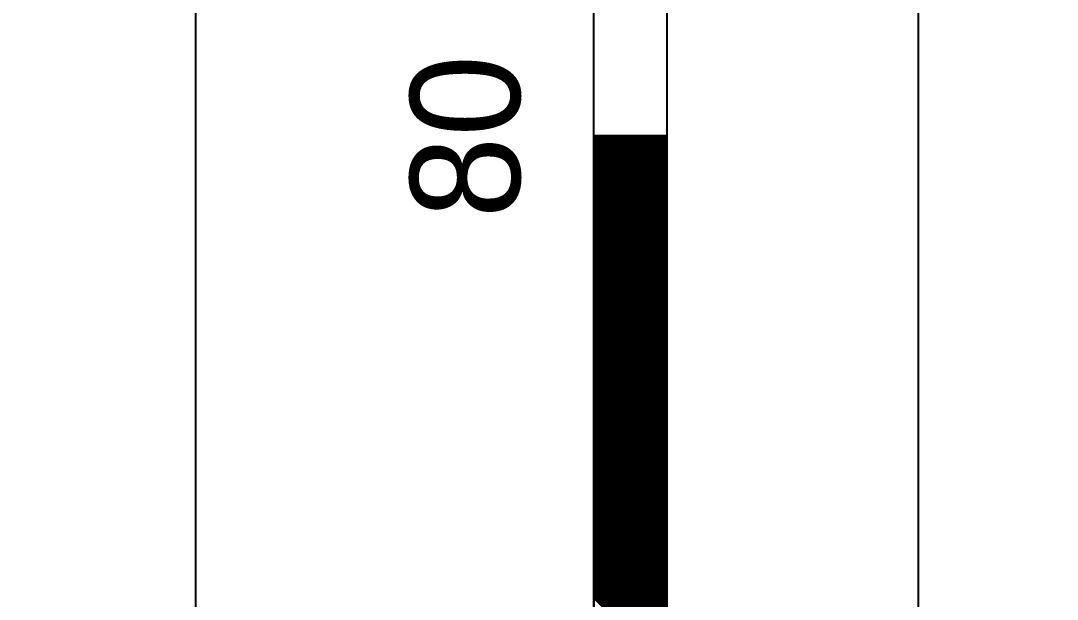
# Model space of a CAD drawing. Extents: x 748454 to 749044, y 4315881 to 4316908.
# Drawn here: x 748685.85 to 748699.99, y 4316854.69 to 4316862.58 of the extents above; entities that cross this region are included whole.
import ezdxf
from ezdxf.enums import TextEntityAlignment as Align

# ---------------------------------------------------------------- set-up
doc = ezdxf.new("R2010")
doc.units = 0
doc.layers.get('0').update_dxf_attribs({"linetype": 'CONTINUOUS'})

msp = doc.modelspace()

# ---------------------------------------------------------------- linework, layer by layer
at = {"color": 0, "linetype": 'CONTINUOUS'}
for p, q in [((748693.67, 4316781.01), (748693.67, 4316881.01)), ((748693.67, 4316781.01), (748693.67, 4316881.01)), ((748694.67, 4316781.01), (748694.67, 4316881.01)), ((748694.67, 4316781.01), (748694.67, 4316881.01)), ((748694.67, 4316860), (748693.67, 4316861)), ((748694.67, 4316860), (748693.67, 4316861)), ((748694.67, 4316859.99), (748693.67, 4316860.99)), ((748694.67, 4316859.99), (748693.67, 4316860.99)), ((748694.67, 4316859.97), (748693.67, 4316860.97)), ((748694.67, 4316859.97), (748693.67, 4316860.97)), ((748694.67, 4316859.96), (748693.67, 4316860.96)), ((748694.67, 4316859.96), (748693.67, 4316860.96)), ((748694.67, 4316859.95), (748693.67, 4316860.95)), ((748694.67, 4316859.95), (748693.67, 4316860.95)), ((748694.67, 4316859.93), (748693.67, 4316860.93)), ((748694.67, 4316859.93), (748693.67, 4316860.93)), ((748694.67, 4316859.92), (748693.67, 4316860.92)), ((748694.67, 4316859.92), (748693.67, 4316860.92)), ((748694.67, 4316860.02), (748693.68, 4316861.01)), ((748694.67, 4316860.02), (748693.68, 4316861.01)), ((748694.67, 4316860.03), (748693.69, 4316861.01)), ((748694.67, 4316860.03), (748693.69, 4316861.01)), ((748694.67, 4316860.05), (748693.71, 4316861.01)), ((748694.67, 4316860.05), (748693.71, 4316861.01)), ((748694.67, 4316860.06), (748693.72, 4316861.01)), ((748694.67, 4316860.06), (748693.72, 4316861.01)), ((748694.67, 4316860.07), (748693.73, 4316861.01)), ((748694.67, 4316860.07), (748693.73, 4316861.01)), ((748694.67, 4316860.09), (748693.75, 4316861.01)), ((748694.67, 4316860.09), (748693.75, 4316861.01)), ((748694.67, 4316860.1), (748693.76, 4316861.01)), ((748694.67, 4316860.1), (748693.76, 4316861.01)), ((748694.67, 4316860.12), (748693.78, 4316861.01)), ((748694.67, 4316860.12), (748693.78, 4316861.01)), ((748694.67, 4316860.13), (748693.79, 4316861.01)), ((748694.67, 4316860.13), (748693.79, 4316861.01)), ((748694.67, 4316860.14), (748693.8, 4316861.01)), ((748694.67, 4316860.14), (748693.8, 4316861.01)), ((748694.67, 4316860.16), (748693.82, 4316861.01)), ((748694.67, 4316860.16), (748693.82, 4316861.01)), ((748694.67, 4316860.17), (748693.83, 4316861.01)), ((748694.67, 4316860.17), (748693.83, 4316861.01)), ((748694.67, 4316860.19), (748693.85, 4316861.01)), ((748694.67, 4316860.19), (748693.85, 4316861.01)), ((748694.67, 4316860.2), (748693.86, 4316861.01)), ((748694.67, 4316860.2), (748693.86, 4316861.01)), ((748694.67, 4316860.22), (748693.88, 4316861.01)), ((748694.67, 4316860.22), (748693.88, 4316861.01)), ((748694.67, 4316860.23), (748693.89, 4316861.01)), ((748694.67, 4316860.23), (748693.89, 4316861.01)), ((748694.67, 4316860.24), (748693.9, 4316861.01)), ((748694.67, 4316860.24), (748693.9, 4316861.01)), ((748694.67, 4316860.26), (748693.92, 4316861.01)), ((748694.67, 4316860.26), (748693.92, 4316861.01)), ((748694.67, 4316860.27), (748693.93, 4316861.01)), ((748694.67, 4316860.27), (748693.93, 4316861.01)), ((748694.67, 4316860.29), (748693.95, 4316861.01)), ((748694.67, 4316860.29), (748693.95, 4316861.01)), ((748694.67, 4316860.3), (748693.96, 4316861.01)), ((748694.67, 4316860.3), (748693.96, 4316861.01)), ((748694.67, 4316860.31), (748693.97, 4316861.01)), ((748694.67, 4316860.31), (748693.97, 4316861.01)), ((748694.67, 4316860.33), (748693.99, 4316861.01)), ((748694.67, 4316860.33), (748693.99, 4316861.01)), ((748694.67, 4316860.34), (748694, 4316861.01)), ((748694.67, 4316860.34), (748694, 4316861.01)), ((748694.67, 4316860.36), (748694.02, 4316861.01)), ((748694.67, 4316860.36), (748694.02, 4316861.01)), ((748694.67, 4316860.37), (748694.03, 4316861.01)), ((748694.67, 4316860.37), (748694.03, 4316861.01)), ((748694.67, 4316860.39), (748694.05, 4316861.01)), ((748694.67, 4316860.39), (748694.05, 4316861.01)), ((748694.67, 4316860.4), (748694.06, 4316861.01)), ((748694.67, 4316860.4), (748694.06, 4316861.01)), ((748694.67, 4316860.41), (748694.07, 4316861.01)), ((748694.67, 4316860.41), (748694.07, 4316861.01)), ((748694.67, 4316860.43), (748694.09, 4316861.01)), ((748694.67, 4316860.43), (748694.09, 4316861.01)), ((748694.67, 4316860.44), (748694.1, 4316861.01)), ((748694.67, 4316860.44), (748694.1, 4316861.01)), ((748694.67, 4316860.46), (748694.12, 4316861.01)), ((748694.67, 4316860.46), (748694.12, 4316861.01)), ((748694.67, 4316860.47), (748694.13, 4316861.01)), ((748694.67, 4316860.47), (748694.13, 4316861.01)), ((748694.67, 4316860.48), (748694.14, 4316861.01)), ((748694.67, 4316860.48), (748694.14, 4316861.01)), ((748694.67, 4316860.5), (748694.16, 4316861.01)), ((748694.67, 4316860.5), (748694.16, 4316861.01)), ((748694.67, 4316860.51), (748694.17, 4316861.01)), ((748694.67, 4316860.51), (748694.17, 4316861.01)), ((748694.67, 4316860.53), (748694.19, 4316861.01)), ((748694.67, 4316860.53), (748694.19, 4316861.01)), ((748694.67, 4316860.54), (748694.2, 4316861.01)), ((748694.67, 4316860.54), (748694.2, 4316861.01)), ((748694.67, 4316860.55), (748694.21, 4316861.01)), ((748694.67, 4316860.55), (748694.21, 4316861.01)), ((748694.67, 4316860.57), (748694.23, 4316861.01)), ((748694.67, 4316860.57), (748694.23, 4316861.01)), ((748694.67, 4316860.58), (748694.24, 4316861.01)), ((748694.67, 4316860.58), (748694.24, 4316861.01)), ((748694.67, 4316860.6), (748694.26, 4316861.01)), ((748694.67, 4316860.6), (748694.26, 4316861.01)), ((748694.67, 4316860.61), (748694.27, 4316861.01)), ((748694.67, 4316860.61), (748694.27, 4316861.01)), ((748694.67, 4316860.63), (748694.29, 4316861.01)), ((748694.67, 4316860.63), (748694.29, 4316861.01)), ((748694.67, 4316860.64), (748694.3, 4316861.01)), ((748694.67, 4316860.64), (748694.3, 4316861.01)), ((748694.67, 4316860.65), (748694.31, 4316861.01)), ((748694.67, 4316860.65), (748694.31, 4316861.01)), ((748694.67, 4316860.67), (748694.33, 4316861.01)), ((748694.67, 4316860.67), (748694.33, 4316861.01)), ((748694.67, 4316860.68), (748694.34, 4316861.01)), ((748694.67, 4316860.68), (748694.34, 4316861.01)), ((748694.67, 4316860.7), (748694.36, 4316861.01)), ((748694.67, 4316860.7), (748694.36, 4316861.01)), ((748694.67, 4316860.71), (748694.37, 4316861.01)), ((748694.67, 4316860.71), (748694.37, 4316861.01)), ((748694.67, 4316860.72), (748694.38, 4316861.01)), ((748694.67, 4316860.72), (748694.38, 4316861.01)), ((748694.67, 4316860.74), (748694.4, 4316861.01)), ((748694.67, 4316860.74), (748694.4, 4316861.01)), ((748694.67, 4316860.75), (748694.41, 4316861.01)), ((748694.67, 4316860.75), (748694.41, 4316861.01)), ((748694.67, 4316860.77), (748694.43, 4316861.01)), ((748694.67, 4316860.77), (748694.43, 4316861.01)), ((748694.67, 4316860.78), (748694.44, 4316861.01)), ((748694.67, 4316860.78), (748694.44, 4316861.01)), ((748694.67, 4316860.8), (748694.46, 4316861.01)), ((748694.67, 4316860.8), (748694.46, 4316861.01)), ((748694.67, 4316860.81), (748694.47, 4316861.01)), ((748694.67, 4316860.81), (748694.47, 4316861.01)), ((748694.67, 4316860.82), (748694.48, 4316861.01)), ((748694.67, 4316860.82), (748694.48, 4316861.01)), ((748694.67, 4316860.84), (748694.5, 4316861.01)), ((748694.67, 4316860.84), (748694.5, 4316861.01)), ((748694.67, 4316860.85), (748694.51, 4316861.01)), ((748694.67, 4316860.85), (748694.51, 4316861.01)), ((748694.67, 4316860.87), (748694.53, 4316861.01)), ((748694.67, 4316860.87), (748694.53, 4316861.01)), ((748694.67, 4316860.88), (748694.54, 4316861.01)), ((748694.67, 4316860.88), (748694.54, 4316861.01)), ((748694.67, 4316860.89), (748694.55, 4316861.01)), ((748694.67, 4316860.89), (748694.55, 4316861.01)), ((748694.67, 4316860.91), (748694.57, 4316861.01)), ((748694.67, 4316860.91), (748694.57, 4316861.01)), ((748694.67, 4316860.92), (748694.58, 4316861.01)), ((748694.67, 4316860.92), (748694.58, 4316861.01)), ((748694.67, 4316860.94), (748694.6, 4316861.01)), ((748694.67, 4316860.94), (748694.6, 4316861.01)), ((748694.67, 4316860.95), (748694.61, 4316861.01)), ((748694.67, 4316860.95), (748694.61, 4316861.01)), ((748694.67, 4316860.96), (748694.62, 4316861.01)), ((748694.67, 4316860.96), (748694.62, 4316861.01)), ((748694.67, 4316860.98), (748694.64, 4316861.01)), ((748694.67, 4316860.98), (748694.64, 4316861.01)), ((748694.67, 4316860.99), (748694.65, 4316861.01)), ((748694.67, 4316860.99), (748694.65, 4316861.01)), ((748694.67, 4316859.9), (748693.67, 4316860.9)), ((748694.67, 4316859.9), (748693.67, 4316860.9)), ((748694.67, 4316859.89), (748693.67, 4316860.89)), ((748694.67, 4316859.89), (748693.67, 4316860.89)), ((748694.67, 4316859.88), (748693.67, 4316860.88)), ((748694.67, 4316859.88), (748693.67, 4316860.88)), ((748694.67, 4316859.86), (748693.67, 4316860.86)), ((748694.67, 4316859.86), (748693.67, 4316860.86)), ((748694.67, 4316859.85), (748693.67, 4316860.85)), ((748694.67, 4316859.85), (748693.67, 4316860.85)), ((748694.67, 4316859.83), (748693.67, 4316860.83)), ((748694.67, 4316859.83), (748693.67, 4316860.83)), ((748694.67, 4316859.82), (748693.67, 4316860.82)), ((748694.67, 4316859.82), (748693.67, 4316860.82)), ((748694.67, 4316859.81), (748693.67, 4316860.81)), ((748694.67, 4316859.81), (748693.67, 4316860.81)), ((748694.67, 4316859.79), (748693.67, 4316860.79)), ((748694.67, 4316859.79), (748693.67, 4316860.79)), ((748694.67, 4316859.78), (748693.67, 4316860.78)), ((748694.67, 4316859.78), (748693.67, 4316860.78)), ((748694.67, 4316859.76), (748693.67, 4316860.76)), ((748694.67, 4316859.76), (748693.67, 4316860.76)), ((748694.67, 4316859.75), (748693.67, 4316860.75)), ((748694.67, 4316859.75), (748693.67, 4316860.75)), ((748694.67, 4316859.73), (748693.67, 4316860.73)), ((748694.67, 4316859.73), (748693.67, 4316860.73)), ((748694.67, 4316859.72), (748693.67, 4316860.72)), ((748694.67, 4316859.72), (748693.67, 4316860.72)), ((748694.67, 4316859.71), (748693.67, 4316860.71)), ((748694.67, 4316859.71), (748693.67, 4316860.71)), ((748694.67, 4316859.69), (748693.67, 4316860.69)), ((748694.67, 4316859.69), (748693.67, 4316860.69)), ((748694.67, 4316859.68), (748693.67, 4316860.68)), ((748694.67, 4316859.68), (748693.67, 4316860.68)), ((748694.67, 4316859.66), (748693.67, 4316860.66)), ((748694.67, 4316859.66), (748693.67, 4316860.66)), ((748694.67, 4316859.65), (748693.67, 4316860.65)), ((748694.67, 4316859.65), (748693.67, 4316860.65)), ((748694.67, 4316859.64), (748693.67, 4316860.64)), ((748694.67, 4316859.64), (748693.67, 4316860.64)), ((748694.67, 4316859.62), (748693.67, 4316860.62)), ((748694.67, 4316859.62), (748693.67, 4316860.62)), ((748694.67, 4316859.61), (748693.67, 4316860.61)), ((748694.67, 4316859.61), (748693.67, 4316860.61)), ((748694.67, 4316859.59), (748693.67, 4316860.59)), ((748694.67, 4316859.59), (748693.67, 4316860.59)), ((748694.67, 4316859.58), (748693.67, 4316860.58)), ((748694.67, 4316859.58), (748693.67, 4316860.58)), ((748694.67, 4316859.56), (748693.67, 4316860.56)), ((748694.67, 4316859.56), (748693.67, 4316860.56)), ((748694.67, 4316859.55), (748693.67, 4316860.55)), ((748694.67, 4316859.55), (748693.67, 4316860.55)), ((748694.67, 4316859.54), (748693.67, 4316860.54)), ((748694.67, 4316859.54), (748693.67, 4316860.54)), ((748694.67, 4316859.52), (748693.67, 4316860.52)), ((748694.67, 4316859.52), (748693.67, 4316860.52)), ((748694.67, 4316859.51), (748693.67, 4316860.51)), ((748694.67, 4316859.51), (748693.67, 4316860.51)), ((748694.67, 4316859.49), (748693.67, 4316860.49)), ((748694.67, 4316859.49), (748693.67, 4316860.49)), ((748694.67, 4316859.48), (748693.67, 4316860.48)), ((748694.67, 4316859.48), (748693.67, 4316860.48)), ((748694.67, 4316859.47), (748693.67, 4316860.47)), ((748694.67, 4316859.47), (748693.67, 4316860.47)), ((748694.67, 4316859.45), (748693.67, 4316860.45)), ((748694.67, 4316859.45), (748693.67, 4316860.45)), ((748694.67, 4316859.44), (748693.67, 4316860.44)), ((748694.67, 4316859.44), (748693.67, 4316860.44)), ((748694.67, 4316859.42), (748693.67, 4316860.42)), ((748694.67, 4316859.42), (748693.67, 4316860.42)), ((748694.67, 4316859.41), (748693.67, 4316860.41)), ((748694.67, 4316859.41), (748693.67, 4316860.41)), ((748694.67, 4316859.4), (748693.67, 4316860.4)), ((748694.67, 4316859.4), (748693.67, 4316860.4)), ((748694.67, 4316859.38), (748693.67, 4316860.38)), ((748694.67, 4316859.38), (748693.67, 4316860.38)), ((748694.67, 4316859.37), (748693.67, 4316860.37)), ((748694.67, 4316859.37), (748693.67, 4316860.37)), ((748694.67, 4316859.35), (748693.67, 4316860.35)), ((748694.67, 4316859.35), (748693.67, 4316860.35)), ((748694.67, 4316859.34), (748693.67, 4316860.34)), ((748694.67, 4316859.34), (748693.67, 4316860.34)), ((748694.67, 4316859.32), (748693.67, 4316860.32)), ((748694.67, 4316859.32), (748693.67, 4316860.32)), ((748694.67, 4316859.31), (748693.67, 4316860.31)), ((748694.67, 4316859.31), (748693.67, 4316860.31)), ((748694.67, 4316859.3), (748693.67, 4316860.3)), ((748694.67, 4316859.3), (748693.67, 4316860.3)), ((748694.67, 4316859.28), (748693.67, 4316860.28)), ((748694.67, 4316859.28), (748693.67, 4316860.28)), ((748694.67, 4316859.27), (748693.67, 4316860.27)), ((748694.67, 4316859.27), (748693.67, 4316860.27)), ((748694.67, 4316859.25), (748693.67, 4316860.25)), ((748694.67, 4316859.25), (748693.67, 4316860.25)), ((748694.67, 4316859.24), (748693.67, 4316860.24)), ((748694.67, 4316859.24), (748693.67, 4316860.24)), ((748694.67, 4316859.23), (748693.67, 4316860.23)), ((748694.67, 4316859.23), (748693.67, 4316860.23)), ((748694.67, 4316859.21), (748693.67, 4316860.21)), ((748694.67, 4316859.21), (748693.67, 4316860.21)), ((748694.67, 4316859.2), (748693.67, 4316860.2)), ((748694.67, 4316859.2), (748693.67, 4316860.2)), ((748694.67, 4316859.18), (748693.67, 4316860.18)), ((748694.67, 4316859.18), (748693.67, 4316860.18)), ((748694.67, 4316859.17), (748693.67, 4316860.17)), ((748694.67, 4316859.17), (748693.67, 4316860.17)), ((748694.67, 4316859.15), (748693.67, 4316860.15)), ((748694.67, 4316859.15), (748693.67, 4316860.15)), ((748694.67, 4316859.14), (748693.67, 4316860.14)), ((748694.67, 4316859.14), (748693.67, 4316860.14)), ((748694.67, 4316859.13), (748693.67, 4316860.13)), ((748694.67, 4316859.13), (748693.67, 4316860.13)), ((748694.67, 4316859.11), (748693.67, 4316860.11)), ((748694.67, 4316859.11), (748693.67, 4316860.11)), ((748694.67, 4316859.1), (748693.67, 4316860.1)), ((748694.67, 4316859.1), (748693.67, 4316860.1)), ((748694.67, 4316859.08), (748693.67, 4316860.08)), ((748694.67, 4316859.08), (748693.67, 4316860.08)), ((748694.67, 4316859.07), (748693.67, 4316860.07)), ((748694.67, 4316859.07), (748693.67, 4316860.07)), ((748694.67, 4316859.06), (748693.67, 4316860.06)), ((748694.67, 4316859.06), (748693.67, 4316860.06)), ((748694.67, 4316859.04), (748693.67, 4316860.04)), ((748694.67, 4316859.04), (748693.67, 4316860.04)), ((748694.67, 4316859.03), (748693.67, 4316860.03)), ((748694.67, 4316859.03), (748693.67, 4316860.03)), ((748694.67, 4316859.01), (748693.67, 4316860.01)), ((748694.67, 4316859.01), (748693.67, 4316860.01)), ((748694.67, 4316859), (748693.67, 4316860)), ((748694.67, 4316859), (748693.67, 4316860)), ((748694.67, 4316858.98), (748693.67, 4316859.98)), ((748694.67, 4316858.98), (748693.67, 4316859.98)), ((748694.67, 4316858.97), (748693.67, 4316859.97)), ((748694.67, 4316858.97), (748693.67, 4316859.97)), ((748694.67, 4316858.96), (748693.67, 4316859.96)), ((748694.67, 4316858.96), (748693.67, 4316859.96)), ((748694.67, 4316858.94), (748693.67, 4316859.94)), ((748694.67, 4316858.94), (748693.67, 4316859.94)), ((748694.67, 4316858.93), (748693.67, 4316859.93)), ((748694.67, 4316858.93), (748693.67, 4316859.93)), ((748694.67, 4316858.91), (748693.67, 4316859.91)), ((748694.67, 4316858.91), (748693.67, 4316859.91)), ((748694.67, 4316858.9), (748693.67, 4316859.9)), ((748694.67, 4316858.9), (748693.67, 4316859.9)), ((748694.67, 4316858.89), (748693.67, 4316859.89)), ((748694.67, 4316858.89), (748693.67, 4316859.89)), ((748694.67, 4316858.87), (748693.67, 4316859.87)), ((748694.67, 4316858.87), (748693.67, 4316859.87)), ((748694.67, 4316858.86), (748693.67, 4316859.86)), ((748694.67, 4316858.86), (748693.67, 4316859.86)), ((748694.67, 4316858.84), (748693.67, 4316859.84)), ((748694.67, 4316858.84), (748693.67, 4316859.84)), ((748694.67, 4316858.83), (748693.67, 4316859.83)), ((748694.67, 4316858.83), (748693.67, 4316859.83)), ((748694.67, 4316858.82), (748693.67, 4316859.82)), ((748694.67, 4316858.82), (748693.67, 4316859.82)), ((748694.67, 4316858.8), (748693.67, 4316859.8)), ((748694.67, 4316858.8), (748693.67, 4316859.8)), ((748694.67, 4316858.79), (748693.67, 4316859.79)), ((748694.67, 4316858.79), (748693.67, 4316859.79)), ((748694.67, 4316858.77), (748693.67, 4316859.77)), ((748694.67, 4316858.77), (748693.67, 4316859.77)), ((748694.67, 4316858.76), (748693.67, 4316859.76)), ((748694.67, 4316858.76), (748693.67, 4316859.76)), ((748694.67, 4316858.74), (748693.67, 4316859.74)), ((748694.67, 4316858.74), (748693.67, 4316859.74)), ((748694.67, 4316858.73), (748693.67, 4316859.73)), ((748694.67, 4316858.73), (748693.67, 4316859.73)), ((748694.67, 4316858.72), (748693.67, 4316859.72)), ((748694.67, 4316858.72), (748693.67, 4316859.72)), ((748694.67, 4316858.7), (748693.67, 4316859.7)), ((748694.67, 4316858.7), (748693.67, 4316859.7)), ((748694.67, 4316858.69), (748693.67, 4316859.69)), ((748694.67, 4316858.69), (748693.67, 4316859.69)), ((748694.67, 4316858.67), (748693.67, 4316859.67)), ((748694.67, 4316858.67), (748693.67, 4316859.67)), ((748694.67, 4316858.66), (748693.67, 4316859.66)), ((748694.67, 4316858.66), (748693.67, 4316859.66)), ((748694.67, 4316858.65), (748693.67, 4316859.65)), ((748694.67, 4316858.65), (748693.67, 4316859.65)), ((748694.67, 4316858.63), (748693.67, 4316859.63)), ((748694.67, 4316858.63), (748693.67, 4316859.63)), ((748694.67, 4316858.62), (748693.67, 4316859.62)), ((748694.67, 4316858.62), (748693.67, 4316859.62)), ((748694.67, 4316858.6), (748693.67, 4316859.6)), ((748694.67, 4316858.6), (748693.67, 4316859.6)), ((748694.67, 4316858.59), (748693.67, 4316859.59)), ((748694.67, 4316858.59), (748693.67, 4316859.59)), ((748694.67, 4316858.57), (748693.67, 4316859.57)), ((748694.67, 4316858.57), (748693.67, 4316859.57)), ((748694.67, 4316858.56), (748693.67, 4316859.56)), ((748694.67, 4316858.56), (748693.67, 4316859.56)), ((748694.67, 4316858.55), (748693.67, 4316859.55)), ((748694.67, 4316858.55), (748693.67, 4316859.55)), ((748694.67, 4316858.53), (748693.67, 4316859.53)), ((748694.67, 4316858.53), (748693.67, 4316859.53)), ((748694.67, 4316858.52), (748693.67, 4316859.52)), ((748694.67, 4316858.52), (748693.67, 4316859.52)), ((748694.67, 4316858.5), (748693.67, 4316859.5)), ((748694.67, 4316858.5), (748693.67, 4316859.5)), ((748694.67, 4316858.49), (748693.67, 4316859.49)), ((748694.67, 4316858.49), (748693.67, 4316859.49)), ((748694.67, 4316858.48), (748693.67, 4316859.48)), ((748694.67, 4316858.48), (748693.67, 4316859.48)), ((748694.67, 4316858.46), (748693.67, 4316859.46)), ((748694.67, 4316858.46), (748693.67, 4316859.46)), ((748694.67, 4316858.45), (748693.67, 4316859.45)), ((748694.67, 4316858.45), (748693.67, 4316859.45)), ((748694.67, 4316858.43), (748693.67, 4316859.43)), ((748694.67, 4316858.43), (748693.67, 4316859.43)), ((748694.67, 4316858.42), (748693.67, 4316859.42)), ((748694.67, 4316858.42), (748693.67, 4316859.42)), ((748694.67, 4316858.41), (748693.67, 4316859.41)), ((748694.67, 4316858.41), (748693.67, 4316859.41)), ((748694.67, 4316858.39), (748693.67, 4316859.39)), ((748694.67, 4316858.39), (748693.67, 4316859.39)), ((748694.67, 4316858.38), (748693.67, 4316859.38)), ((748694.67, 4316858.38), (748693.67, 4316859.38)), ((748694.67, 4316858.36), (748693.67, 4316859.36)), ((748694.67, 4316858.36), (748693.67, 4316859.36)), ((748694.67, 4316858.35), (748693.67, 4316859.35)), ((748694.67, 4316858.35), (748693.67, 4316859.35)), ((748694.67, 4316858.33), (748693.67, 4316859.33)), ((748694.67, 4316858.33), (748693.67, 4316859.33)), ((748694.67, 4316858.32), (748693.67, 4316859.32)), ((748694.67, 4316858.32), (748693.67, 4316859.32)), ((748694.67, 4316858.31), (748693.67, 4316859.31)), ((748694.67, 4316858.31), (748693.67, 4316859.31)), ((748694.67, 4316858.29), (748693.67, 4316859.29)), ((748694.67, 4316858.29), (748693.67, 4316859.29)), ((748694.67, 4316858.28), (748693.67, 4316859.28)), ((748694.67, 4316858.28), (748693.67, 4316859.28)), ((748694.67, 4316858.26), (748693.67, 4316859.26)), ((748694.67, 4316858.26), (748693.67, 4316859.26)), ((748694.67, 4316858.25), (748693.67, 4316859.25)), ((748694.67, 4316858.25), (748693.67, 4316859.25)), ((748694.67, 4316858.24), (748693.67, 4316859.24)), ((748694.67, 4316858.24), (748693.67, 4316859.24)), ((748694.67, 4316858.22), (748693.67, 4316859.22)), ((748694.67, 4316858.22), (748693.67, 4316859.22)), ((748694.67, 4316858.21), (748693.67, 4316859.21)), ((748694.67, 4316858.21), (748693.67, 4316859.21)), ((748694.67, 4316858.19), (748693.67, 4316859.19)), ((748694.67, 4316858.19), (748693.67, 4316859.19)), ((748694.67, 4316858.18), (748693.67, 4316859.18)), ((748694.67, 4316858.18), (748693.67, 4316859.18)), ((748694.67, 4316858.16), (748693.67, 4316859.16)), ((748694.67, 4316858.16), (748693.67, 4316859.16)), ((748694.67, 4316858.15), (748693.67, 4316859.15)), ((748694.67, 4316858.15), (748693.67, 4316859.15)), ((748694.67, 4316858.14), (748693.67, 4316859.14)), ((748694.67, 4316858.14), (748693.67, 4316859.14)), ((748694.67, 4316858.12), (748693.67, 4316859.12)), ((748694.67, 4316858.12), (748693.67, 4316859.12)), ((748694.67, 4316858.11), (748693.67, 4316859.11)), ((748694.67, 4316858.11), (748693.67, 4316859.11)), ((748694.67, 4316858.09), (748693.67, 4316859.09)), ((748694.67, 4316858.09), (748693.67, 4316859.09)), ((748694.67, 4316858.08), (748693.67, 4316859.08)), ((748694.67, 4316858.08), (748693.67, 4316859.08)), ((748694.67, 4316858.07), (748693.67, 4316859.07)), ((748694.67, 4316858.07), (748693.67, 4316859.07)), ((748694.67, 4316858.05), (748693.67, 4316859.05)), ((748694.67, 4316858.05), (748693.67, 4316859.05)), ((748694.67, 4316858.04), (748693.67, 4316859.04)), ((748694.67, 4316858.04), (748693.67, 4316859.04)), ((748694.67, 4316858.02), (748693.67, 4316859.02)), ((748694.67, 4316858.02), (748693.67, 4316859.02)), ((748694.67, 4316858.01), (748693.67, 4316859.01)), ((748694.67, 4316858.01), (748693.67, 4316859.01)), ((748694.67, 4316858), (748693.67, 4316859)), ((748694.67, 4316858), (748693.67, 4316859)), ((748694.67, 4316857.98), (748693.67, 4316858.98)), ((748694.67, 4316857.98), (748693.67, 4316858.98)), ((748694.67, 4316857.97), (748693.67, 4316858.97)), ((748694.67, 4316857.97), (748693.67, 4316858.97)), ((748694.67, 4316857.95), (748693.67, 4316858.95)), ((748694.67, 4316857.95), (748693.67, 4316858.95)), ((748694.67, 4316857.94), (748693.67, 4316858.94)), ((748694.67, 4316857.94), (748693.67, 4316858.94)), ((748694.67, 4316857.92), (748693.67, 4316858.92)), ((748694.67, 4316857.92), (748693.67, 4316858.92)), ((748694.67, 4316857.91), (748693.67, 4316858.91)), ((748694.67, 4316857.91), (748693.67, 4316858.91)), ((748694.67, 4316857.9), (748693.67, 4316858.9)), ((748694.67, 4316857.9), (748693.67, 4316858.9)), ((748694.67, 4316857.88), (748693.67, 4316858.88)), ((748694.67, 4316857.88), (748693.67, 4316858.88)), ((748694.67, 4316857.87), (748693.67, 4316858.87)), ((748694.67, 4316857.87), (748693.67, 4316858.87)), ((748694.67, 4316857.85), (748693.67, 4316858.85)), ((748694.67, 4316857.85), (748693.67, 4316858.85)), ((748694.67, 4316857.84), (748693.67, 4316858.84)), ((748694.67, 4316857.84), (748693.67, 4316858.84)), ((748694.67, 4316857.83), (748693.67, 4316858.83)), ((748694.67, 4316857.83), (748693.67, 4316858.83)), ((748694.67, 4316857.81), (748693.67, 4316858.81)), ((748694.67, 4316857.81), (748693.67, 4316858.81)), ((748694.67, 4316857.8), (748693.67, 4316858.8)), ((748694.67, 4316857.8), (748693.67, 4316858.8)), ((748694.67, 4316857.78), (748693.67, 4316858.78)), ((748694.67, 4316857.78), (748693.67, 4316858.78)), ((748694.67, 4316857.77), (748693.67, 4316858.77)), ((748694.67, 4316857.77), (748693.67, 4316858.77)), ((748694.67, 4316857.75), (748693.67, 4316858.75)), ((748694.67, 4316857.75), (748693.67, 4316858.75)), ((748694.67, 4316857.74), (748693.67, 4316858.74)), ((748694.67, 4316857.74), (748693.67, 4316858.74)), ((748694.67, 4316857.73), (748693.67, 4316858.73)), ((748694.67, 4316857.73), (748693.67, 4316858.73)), ((748694.67, 4316857.71), (748693.67, 4316858.71)), ((748694.67, 4316857.71), (748693.67, 4316858.71)), ((748694.67, 4316857.7), (748693.67, 4316858.7)), ((748694.67, 4316857.7), (748693.67, 4316858.7)), ((748694.67, 4316857.68), (748693.67, 4316858.68)), ((748694.67, 4316857.68), (748693.67, 4316858.68)), ((748694.67, 4316857.67), (748693.67, 4316858.67)), ((748694.67, 4316857.67), (748693.67, 4316858.67)), ((748694.67, 4316857.66), (748693.67, 4316858.66)), ((748694.67, 4316857.66), (748693.67, 4316858.66)), ((748694.67, 4316857.64), (748693.67, 4316858.64)), ((748694.67, 4316857.64), (748693.67, 4316858.64)), ((748694.67, 4316857.63), (748693.67, 4316858.63)), ((748694.67, 4316857.63), (748693.67, 4316858.63)), ((748694.67, 4316857.61), (748693.67, 4316858.61)), ((748694.67, 4316857.61), (748693.67, 4316858.61)), ((748694.67, 4316857.6), (748693.67, 4316858.6)), ((748694.67, 4316857.6), (748693.67, 4316858.6)), ((748694.67, 4316857.58), (748693.67, 4316858.58)), ((748694.67, 4316857.58), (748693.67, 4316858.58)), ((748694.67, 4316857.57), (748693.67, 4316858.57)), ((748694.67, 4316857.57), (748693.67, 4316858.57)), ((748694.67, 4316857.56), (748693.67, 4316858.56)), ((748694.67, 4316857.56), (748693.67, 4316858.56)), ((748694.67, 4316857.54), (748693.67, 4316858.54)), ((748694.67, 4316857.54), (748693.67, 4316858.54)), ((748694.67, 4316857.53), (748693.67, 4316858.53)), ((748694.67, 4316857.53), (748693.67, 4316858.53)), ((748694.67, 4316857.51), (748693.67, 4316858.51)), ((748694.67, 4316857.51), (748693.67, 4316858.51)), ((748694.67, 4316857.5), (748693.67, 4316858.5)), ((748694.67, 4316857.5), (748693.67, 4316858.5)), ((748694.67, 4316857.49), (748693.67, 4316858.49)), ((748694.67, 4316857.49), (748693.67, 4316858.49)), ((748694.67, 4316857.47), (748693.67, 4316858.47)), ((748694.67, 4316857.47), (748693.67, 4316858.47)), ((748694.67, 4316857.46), (748693.67, 4316858.46)), ((748694.67, 4316857.46), (748693.67, 4316858.46)), ((748694.67, 4316857.44), (748693.67, 4316858.44)), ((748694.67, 4316857.44), (748693.67, 4316858.44)), ((748694.67, 4316857.43), (748693.67, 4316858.43)), ((748694.67, 4316857.43), (748693.67, 4316858.43)), ((748694.67, 4316857.42), (748693.67, 4316858.42)), ((748694.67, 4316857.42), (748693.67, 4316858.42)), ((748694.67, 4316857.4), (748693.67, 4316858.4)), ((748694.67, 4316857.4), (748693.67, 4316858.4)), ((748694.67, 4316857.39), (748693.67, 4316858.39)), ((748694.67, 4316857.39), (748693.67, 4316858.39)), ((748694.67, 4316857.37), (748693.67, 4316858.37)), ((748694.67, 4316857.37), (748693.67, 4316858.37)), ((748694.67, 4316857.36), (748693.67, 4316858.36)), ((748694.67, 4316857.36), (748693.67, 4316858.36)), ((748694.67, 4316857.34), (748693.67, 4316858.34)), ((748694.67, 4316857.34), (748693.67, 4316858.34)), ((748694.67, 4316857.33), (748693.67, 4316858.33)), ((748694.67, 4316857.33), (748693.67, 4316858.33)), ((748694.67, 4316857.32), (748693.67, 4316858.32)), ((748694.67, 4316857.32), (748693.67, 4316858.32)), ((748694.67, 4316857.3), (748693.67, 4316858.3)), ((748694.67, 4316857.3), (748693.67, 4316858.3)), ((748694.67, 4316857.29), (748693.67, 4316858.29)), ((748694.67, 4316857.29), (748693.67, 4316858.29)), ((748694.67, 4316857.27), (748693.67, 4316858.27)), ((748694.67, 4316857.27), (748693.67, 4316858.27)), ((748694.67, 4316857.26), (748693.67, 4316858.26)), ((748694.67, 4316857.26), (748693.67, 4316858.26)), ((748694.67, 4316857.25), (748693.67, 4316858.25)), ((748694.67, 4316857.25), (748693.67, 4316858.25)), ((748694.67, 4316857.23), (748693.67, 4316858.23)), ((748694.67, 4316857.23), (748693.67, 4316858.23)), ((748694.67, 4316857.22), (748693.67, 4316858.22)), ((748694.67, 4316857.22), (748693.67, 4316858.22)), ((748694.67, 4316857.2), (748693.67, 4316858.2)), ((748694.67, 4316857.2), (748693.67, 4316858.2)), ((748694.67, 4316857.19), (748693.67, 4316858.19)), ((748694.67, 4316857.19), (748693.67, 4316858.19)), ((748694.67, 4316857.17), (748693.67, 4316858.17)), ((748694.67, 4316857.17), (748693.67, 4316858.17)), ((748694.67, 4316857.16), (748693.67, 4316858.16)), ((748694.67, 4316857.16), (748693.67, 4316858.16)), ((748694.67, 4316857.15), (748693.67, 4316858.15)), ((748694.67, 4316857.15), (748693.67, 4316858.15)), ((748694.67, 4316857.13), (748693.67, 4316858.13)), ((748694.67, 4316857.13), (748693.67, 4316858.13)), ((748694.67, 4316857.12), (748693.67, 4316858.12)), ((748694.67, 4316857.12), (748693.67, 4316858.12)), ((748694.67, 4316857.1), (748693.67, 4316858.1)), ((748694.67, 4316857.1), (748693.67, 4316858.1)), ((748694.67, 4316857.09), (748693.67, 4316858.09)), ((748694.67, 4316857.09), (748693.67, 4316858.09)), ((748694.67, 4316857.08), (748693.67, 4316858.08)), ((748694.67, 4316857.08), (748693.67, 4316858.08)), ((748694.67, 4316857.06), (748693.67, 4316858.06)), ((748694.67, 4316857.06), (748693.67, 4316858.06)), ((748694.67, 4316857.05), (748693.67, 4316858.05)), ((748694.67, 4316857.05), (748693.67, 4316858.05)), ((748694.67, 4316857.03), (748693.67, 4316858.03)), ((748694.67, 4316857.03), (748693.67, 4316858.03)), ((748694.67, 4316857.02), (748693.67, 4316858.02)), ((748694.67, 4316857.02), (748693.67, 4316858.02)), ((748694.67, 4316857.01), (748693.67, 4316858.01)), ((748694.67, 4316857.01), (748693.67, 4316858.01)), ((748694.67, 4316856.99), (748693.67, 4316857.99)), ((748694.67, 4316856.99), (748693.67, 4316857.99)), ((748694.67, 4316856.98), (748693.67, 4316857.98)), ((748694.67, 4316856.98), (748693.67, 4316857.98)), ((748694.67, 4316856.96), (748693.67, 4316857.96)), ((748694.67, 4316856.96), (748693.67, 4316857.96)), ((748694.67, 4316856.95), (748693.67, 4316857.95)), ((748694.67, 4316856.95), (748693.67, 4316857.95)), ((748694.67, 4316856.93), (748693.67, 4316857.93)), ((748694.67, 4316856.93), (748693.67, 4316857.93)), ((748694.67, 4316856.92), (748693.67, 4316857.92)), ((748694.67, 4316856.92), (748693.67, 4316857.92)), ((748694.67, 4316856.91), (748693.67, 4316857.91)), ((748694.67, 4316856.91), (748693.67, 4316857.91)), ((748694.67, 4316856.89), (748693.67, 4316857.89)), ((748694.67, 4316856.89), (748693.67, 4316857.89)), ((748694.67, 4316856.88), (748693.67, 4316857.88)), ((748694.67, 4316856.88), (748693.67, 4316857.88)), ((748694.67, 4316856.86), (748693.67, 4316857.86)), ((748694.67, 4316856.86), (748693.67, 4316857.86)), ((748694.67, 4316856.85), (748693.67, 4316857.85)), ((748694.67, 4316856.85), (748693.67, 4316857.85)), ((748694.67, 4316856.84), (748693.67, 4316857.84)), ((748694.67, 4316856.84), (748693.67, 4316857.84)), ((748694.67, 4316856.82), (748693.67, 4316857.82)), ((748694.67, 4316856.82), (748693.67, 4316857.82)), ((748694.67, 4316856.81), (748693.67, 4316857.81)), ((748694.67, 4316856.81), (748693.67, 4316857.81)), ((748694.67, 4316856.79), (748693.67, 4316857.79)), ((748694.67, 4316856.79), (748693.67, 4316857.79)), ((748694.67, 4316856.78), (748693.67, 4316857.78)), ((748694.67, 4316856.78), (748693.67, 4316857.78)), ((748694.67, 4316856.76), (748693.67, 4316857.76)), ((748694.67, 4316856.76), (748693.67, 4316857.76)), ((748694.67, 4316856.75), (748693.67, 4316857.75)), ((748694.67, 4316856.75), (748693.67, 4316857.75)), ((748694.67, 4316856.74), (748693.67, 4316857.74)), ((748694.67, 4316856.74), (748693.67, 4316857.74)), ((748694.67, 4316856.72), (748693.67, 4316857.72)), ((748694.67, 4316856.72), (748693.67, 4316857.72)), ((748694.67, 4316856.71), (748693.67, 4316857.71)), ((748694.67, 4316856.71), (748693.67, 4316857.71)), ((748694.67, 4316856.69), (748693.67, 4316857.69)), ((748694.67, 4316856.69), (748693.67, 4316857.69)), ((748694.67, 4316856.68), (748693.67, 4316857.68)), ((748694.67, 4316856.68), (748693.67, 4316857.68)), ((748694.67, 4316856.67), (748693.67, 4316857.67)), ((748694.67, 4316856.67), (748693.67, 4316857.67)), ((748694.67, 4316856.65), (748693.67, 4316857.65)), ((748694.67, 4316856.65), (748693.67, 4316857.65)), ((748694.67, 4316856.64), (748693.67, 4316857.64)), ((748694.67, 4316856.64), (748693.67, 4316857.64)), ((748694.67, 4316856.62), (748693.67, 4316857.62)), ((748694.67, 4316856.62), (748693.67, 4316857.62)), ((748694.67, 4316856.61), (748693.67, 4316857.61)), ((748694.67, 4316856.61), (748693.67, 4316857.61)), ((748694.67, 4316856.59), (748693.67, 4316857.59)), ((748694.67, 4316856.59), (748693.67, 4316857.59)), ((748694.67, 4316856.58), (748693.67, 4316857.58)), ((748694.67, 4316856.58), (748693.67, 4316857.58)), ((748694.67, 4316856.57), (748693.67, 4316857.57)), ((748694.67, 4316856.57), (748693.67, 4316857.57)), ((748694.67, 4316856.55), (748693.67, 4316857.55)), ((748694.67, 4316856.55), (748693.67, 4316857.55)), ((748694.67, 4316856.54), (748693.67, 4316857.54)), ((748694.67, 4316856.54), (748693.67, 4316857.54)), ((748694.67, 4316856.52), (748693.67, 4316857.52)), ((748694.67, 4316856.52), (748693.67, 4316857.52)), ((748694.67, 4316856.51), (748693.67, 4316857.51)), ((748694.67, 4316856.51), (748693.67, 4316857.51)), ((748694.67, 4316856.5), (748693.67, 4316857.5)), ((748694.67, 4316856.5), (748693.67, 4316857.5)), ((748694.67, 4316856.48), (748693.67, 4316857.48)), ((748694.67, 4316856.48), (748693.67, 4316857.48)), ((748694.67, 4316856.47), (748693.67, 4316857.47)), ((748694.67, 4316856.47), (748693.67, 4316857.47)), ((748694.67, 4316856.45), (748693.67, 4316857.45)), ((748694.67, 4316856.45), (748693.67, 4316857.45)), ((748694.67, 4316856.44), (748693.67, 4316857.44)), ((748694.67, 4316856.44), (748693.67, 4316857.44)), ((748694.67, 4316856.43), (748693.67, 4316857.43)), ((748694.67, 4316856.43), (748693.67, 4316857.43)), ((748694.67, 4316856.41), (748693.67, 4316857.41)), ((748694.67, 4316856.41), (748693.67, 4316857.41)), ((748694.67, 4316856.4), (748693.67, 4316857.4)), ((748694.67, 4316856.4), (748693.67, 4316857.4)), ((748694.67, 4316856.38), (748693.67, 4316857.38)), ((748694.67, 4316856.38), (748693.67, 4316857.38)), ((748694.67, 4316856.37), (748693.67, 4316857.37)), ((748694.67, 4316856.37), (748693.67, 4316857.37)), ((748694.67, 4316856.35), (748693.67, 4316857.35)), ((748694.67, 4316856.35), (748693.67, 4316857.35)), ((748694.67, 4316856.34), (748693.67, 4316857.34)), ((748694.67, 4316856.34), (748693.67, 4316857.34)), ((748694.67, 4316856.33), (748693.67, 4316857.33)), ((748694.67, 4316856.33), (748693.67, 4316857.33)), ((748694.67, 4316856.31), (748693.67, 4316857.31)), ((748694.67, 4316856.31), (748693.67, 4316857.31)), ((748694.67, 4316856.3), (748693.67, 4316857.3)), ((748694.67, 4316856.3), (748693.67, 4316857.3)), ((748694.67, 4316856.28), (748693.67, 4316857.28)), ((748694.67, 4316856.28), (748693.67, 4316857.28)), ((748694.67, 4316856.27), (748693.67, 4316857.27)), ((748694.67, 4316856.27), (748693.67, 4316857.27)), ((748694.67, 4316856.26), (748693.67, 4316857.26)), ((748694.67, 4316856.26), (748693.67, 4316857.26)), ((748694.67, 4316856.24), (748693.67, 4316857.24)), ((748694.67, 4316856.24), (748693.67, 4316857.24)), ((748694.67, 4316856.23), (748693.67, 4316857.23)), ((748694.67, 4316856.23), (748693.67, 4316857.23)), ((748694.67, 4316856.21), (748693.67, 4316857.21)), ((748694.67, 4316856.21), (748693.67, 4316857.21)), ((748694.67, 4316856.2), (748693.67, 4316857.2)), ((748694.67, 4316856.2), (748693.67, 4316857.2)), ((748694.67, 4316856.18), (748693.67, 4316857.18)), ((748694.67, 4316856.18), (748693.67, 4316857.18)), ((748694.67, 4316856.17), (748693.67, 4316857.17)), ((748694.67, 4316856.17), (748693.67, 4316857.17)), ((748694.67, 4316856.16), (748693.67, 4316857.16)), ((748694.67, 4316856.16), (748693.67, 4316857.16)), ((748694.67, 4316856.14), (748693.67, 4316857.14)), ((748694.67, 4316856.14), (748693.67, 4316857.14)), ((748694.67, 4316856.13), (748693.67, 4316857.13)), ((748694.67, 4316856.13), (748693.67, 4316857.13)), ((748694.67, 4316856.11), (748693.67, 4316857.11)), ((748694.67, 4316856.11), (748693.67, 4316857.11)), ((748694.67, 4316856.1), (748693.67, 4316857.1)), ((748694.67, 4316856.1), (748693.67, 4316857.1)), ((748694.67, 4316856.09), (748693.67, 4316857.09)), ((748694.67, 4316856.09), (748693.67, 4316857.09)), ((748694.67, 4316856.07), (748693.67, 4316857.07)), ((748694.67, 4316856.07), (748693.67, 4316857.07)), ((748694.67, 4316856.06), (748693.67, 4316857.06)), ((748694.67, 4316856.06), (748693.67, 4316857.06)), ((748694.67, 4316856.04), (748693.67, 4316857.04)), ((748694.67, 4316856.04), (748693.67, 4316857.04)), ((748694.67, 4316856.03), (748693.67, 4316857.03)), ((748694.67, 4316856.03), (748693.67, 4316857.03)), ((748694.67, 4316856.02), (748693.67, 4316857.02)), ((748694.67, 4316856.02), (748693.67, 4316857.02)), ((748694.67, 4316856), (748693.67, 4316857)), ((748694.67, 4316856), (748693.67, 4316857)), ((748694.67, 4316855.99), (748693.67, 4316856.99)), ((748694.67, 4316855.99), (748693.67, 4316856.99)), ((748694.67, 4316855.97), (748693.67, 4316856.97)), ((748694.67, 4316855.97), (748693.67, 4316856.97)), ((748694.67, 4316855.96), (748693.67, 4316856.96)), ((748694.67, 4316855.96), (748693.67, 4316856.96)), ((748694.67, 4316855.94), (748693.67, 4316856.94)), ((748694.67, 4316855.94), (748693.67, 4316856.94)), ((748694.67, 4316855.93), (748693.67, 4316856.93)), ((748694.67, 4316855.93), (748693.67, 4316856.93)), ((748694.67, 4316855.92), (748693.67, 4316856.92)), ((748694.67, 4316855.92), (748693.67, 4316856.92)), ((748694.67, 4316855.9), (748693.67, 4316856.9)), ((748694.67, 4316855.9), (748693.67, 4316856.9)), ((748694.67, 4316855.89), (748693.67, 4316856.89)), ((748694.67, 4316855.89), (748693.67, 4316856.89)), ((748694.67, 4316855.87), (748693.67, 4316856.87)), ((748694.67, 4316855.87), (748693.67, 4316856.87)), ((748694.67, 4316855.86), (748693.67, 4316856.86)), ((748694.67, 4316855.86), (748693.67, 4316856.86)), ((748694.67, 4316855.85), (748693.67, 4316856.85)), ((748694.67, 4316855.85), (748693.67, 4316856.85)), ((748694.67, 4316855.83), (748693.67, 4316856.83)), ((748694.67, 4316855.83), (748693.67, 4316856.83)), ((748694.67, 4316855.82), (748693.67, 4316856.82)), ((748694.67, 4316855.82), (748693.67, 4316856.82)), ((748694.67, 4316855.8), (748693.67, 4316856.8)), ((748694.67, 4316855.8), (748693.67, 4316856.8)), ((748694.67, 4316855.79), (748693.67, 4316856.79)), ((748694.67, 4316855.79), (748693.67, 4316856.79)), ((748694.67, 4316855.77), (748693.67, 4316856.77)), ((748694.67, 4316855.77), (748693.67, 4316856.77)), ((748694.67, 4316855.76), (748693.67, 4316856.76)), ((748694.67, 4316855.76), (748693.67, 4316856.76)), ((748694.67, 4316855.75), (748693.67, 4316856.75)), ((748694.67, 4316855.75), (748693.67, 4316856.75)), ((748694.67, 4316855.73), (748693.67, 4316856.73)), ((748694.67, 4316855.73), (748693.67, 4316856.73)), ((748694.67, 4316855.72), (748693.67, 4316856.72)), ((748694.67, 4316855.72), (748693.67, 4316856.72)), ((748694.67, 4316855.7), (748693.67, 4316856.7)), ((748694.67, 4316855.7), (748693.67, 4316856.7)), ((748694.67, 4316855.69), (748693.67, 4316856.69)), ((748694.67, 4316855.69), (748693.67, 4316856.69)), ((748694.67, 4316855.68), (748693.67, 4316856.68)), ((748694.67, 4316855.68), (748693.67, 4316856.68)), ((748694.67, 4316855.66), (748693.67, 4316856.66)), ((748694.67, 4316855.66), (748693.67, 4316856.66)), ((748694.67, 4316855.65), (748693.67, 4316856.65)), ((748694.67, 4316855.65), (748693.67, 4316856.65)), ((748694.67, 4316855.63), (748693.67, 4316856.63)), ((748694.67, 4316855.63), (748693.67, 4316856.63)), ((748694.67, 4316855.62), (748693.67, 4316856.62)), ((748694.67, 4316855.62), (748693.67, 4316856.62)), ((748694.67, 4316855.61), (748693.67, 4316856.61)), ((748694.67, 4316855.61), (748693.67, 4316856.61)), ((748694.67, 4316855.59), (748693.67, 4316856.59)), ((748694.67, 4316855.59), (748693.67, 4316856.59)), ((748694.67, 4316855.58), (748693.67, 4316856.58)), ((748694.67, 4316855.58), (748693.67, 4316856.58)), ((748694.67, 4316855.56), (748693.67, 4316856.56)), ((748694.67, 4316855.56), (748693.67, 4316856.56)), ((748694.67, 4316855.55), (748693.67, 4316856.55)), ((748694.67, 4316855.55), (748693.67, 4316856.55)), ((748694.67, 4316855.53), (748693.67, 4316856.53)), ((748694.67, 4316855.53), (748693.67, 4316856.53)), ((748694.67, 4316855.52), (748693.67, 4316856.52)), ((748694.67, 4316855.52), (748693.67, 4316856.52)), ((748694.67, 4316855.51), (748693.67, 4316856.51)), ((748694.67, 4316855.51), (748693.67, 4316856.51)), ((748694.67, 4316855.49), (748693.67, 4316856.49)), ((748694.67, 4316855.49), (748693.67, 4316856.49)), ((748694.67, 4316855.48), (748693.67, 4316856.48)), ((748694.67, 4316855.48), (748693.67, 4316856.48)), ((748694.67, 4316855.46), (748693.67, 4316856.46)), ((748694.67, 4316855.46), (748693.67, 4316856.46)), ((748694.67, 4316855.45), (748693.67, 4316856.45)), ((748694.67, 4316855.45), (748693.67, 4316856.45)), ((748694.67, 4316855.44), (748693.67, 4316856.44)), ((748694.67, 4316855.44), (748693.67, 4316856.44)), ((748694.67, 4316855.42), (748693.67, 4316856.42)), ((748694.67, 4316855.42), (748693.67, 4316856.42)), ((748694.67, 4316855.41), (748693.67, 4316856.41)), ((748694.67, 4316855.41), (748693.67, 4316856.41)), ((748694.67, 4316855.39), (748693.67, 4316856.39)), ((748694.67, 4316855.39), (748693.67, 4316856.39)), ((748694.67, 4316855.38), (748693.67, 4316856.38)), ((748694.67, 4316855.38), (748693.67, 4316856.38)), ((748694.67, 4316855.36), (748693.67, 4316856.36)), ((748694.67, 4316855.36), (748693.67, 4316856.36)), ((748694.67, 4316855.35), (748693.67, 4316856.35)), ((748694.67, 4316855.35), (748693.67, 4316856.35)), ((748694.67, 4316855.34), (748693.67, 4316856.34)), ((748694.67, 4316855.34), (748693.67, 4316856.34)), ((748694.67, 4316855.32), (748693.67, 4316856.32)), ((748694.67, 4316855.32), (748693.67, 4316856.32)), ((748694.67, 4316855.31), (748693.67, 4316856.31)), ((748694.67, 4316855.31), (748693.67, 4316856.31)), ((748694.67, 4316855.29), (748693.67, 4316856.29)), ((748694.67, 4316855.29), (748693.67, 4316856.29)), ((748694.67, 4316855.28), (748693.67, 4316856.28)), ((748694.67, 4316855.28), (748693.67, 4316856.28)), ((748694.67, 4316855.27), (748693.67, 4316856.27)), ((748694.67, 4316855.27), (748693.67, 4316856.27)), ((748694.67, 4316855.25), (748693.67, 4316856.25)), ((748694.67, 4316855.25), (748693.67, 4316856.25)), ((748694.67, 4316855.24), (748693.67, 4316856.24)), ((748694.67, 4316855.24), (748693.67, 4316856.24)), ((748694.67, 4316855.22), (748693.67, 4316856.22)), ((748694.67, 4316855.22), (748693.67, 4316856.22)), ((748694.67, 4316855.21), (748693.67, 4316856.21)), ((748694.67, 4316855.21), (748693.67, 4316856.21)), ((748694.67, 4316855.19), (748693.67, 4316856.19)), ((748694.67, 4316855.19), (748693.67, 4316856.19)), ((748694.67, 4316855.18), (748693.67, 4316856.18)), ((748694.67, 4316855.18), (748693.67, 4316856.18)), ((748694.67, 4316855.17), (748693.67, 4316856.17)), ((748694.67, 4316855.17), (748693.67, 4316856.17)), ((748694.67, 4316855.15), (748693.67, 4316856.15)), ((748694.67, 4316855.15), (748693.67, 4316856.15)), ((748694.67, 4316855.14), (748693.67, 4316856.14)), ((748694.67, 4316855.14), (748693.67, 4316856.14)), ((748694.67, 4316855.12), (748693.67, 4316856.12)), ((748694.67, 4316855.12), (748693.67, 4316856.12)), ((748694.67, 4316855.11), (748693.67, 4316856.11)), ((748694.67, 4316855.11), (748693.67, 4316856.11)), ((748694.67, 4316855.1), (748693.67, 4316856.1)), ((748694.67, 4316855.1), (748693.67, 4316856.1)), ((748694.67, 4316855.08), (748693.67, 4316856.08)), ((748694.67, 4316855.08), (748693.67, 4316856.08)), ((748694.67, 4316855.07), (748693.67, 4316856.07)), ((748694.67, 4316855.07), (748693.67, 4316856.07)), ((748694.67, 4316855.05), (748693.67, 4316856.05)), ((748694.67, 4316855.05), (748693.67, 4316856.05)), ((748694.67, 4316855.04), (748693.67, 4316856.04)), ((748694.67, 4316855.04), (748693.67, 4316856.04)), ((748694.67, 4316855.03), (748693.67, 4316856.03)), ((748694.67, 4316855.03), (748693.67, 4316856.03)), ((748694.67, 4316855.01), (748693.67, 4316856.01)), ((748694.67, 4316855.01), (748693.67, 4316856.01)), ((748694.67, 4316855), (748693.67, 4316856)), ((748694.67, 4316855), (748693.67, 4316856)), ((748694.67, 4316854.98), (748693.67, 4316855.98)), ((748694.67, 4316854.98), (748693.67, 4316855.98)), ((748694.67, 4316854.97), (748693.67, 4316855.97)), ((748694.67, 4316854.97), (748693.67, 4316855.97)), ((748694.67, 4316854.95), (748693.67, 4316855.95)), ((748694.67, 4316854.95), (748693.67, 4316855.95)), ((748694.67, 4316854.94), (748693.67, 4316855.94)), ((748694.67, 4316854.94), (748693.67, 4316855.94)), ((748694.67, 4316854.93), (748693.67, 4316855.93)), ((748694.67, 4316854.93), (748693.67, 4316855.93)), ((748694.67, 4316854.91), (748693.67, 4316855.91)), ((748694.67, 4316854.91), (748693.67, 4316855.91)), ((748694.67, 4316854.9), (748693.67, 4316855.9)), ((748694.67, 4316854.9), (748693.67, 4316855.9)), ((748694.67, 4316854.88), (748693.67, 4316855.88)), ((748694.67, 4316854.88), (748693.67, 4316855.88)), ((748694.67, 4316854.87), (748693.67, 4316855.87)), ((748694.67, 4316854.87), (748693.67, 4316855.87)), ((748694.67, 4316854.86), (748693.67, 4316855.86)), ((748694.67, 4316854.86), (748693.67, 4316855.86)), ((748694.67, 4316854.84), (748693.67, 4316855.84)), ((748694.67, 4316854.84), (748693.67, 4316855.84)), ((748694.67, 4316854.83), (748693.67, 4316855.83)), ((748694.67, 4316854.83), (748693.67, 4316855.83)), ((748694.67, 4316854.81), (748693.67, 4316855.81)), ((748694.67, 4316854.81), (748693.67, 4316855.81)), ((748694.67, 4316854.8), (748693.67, 4316855.8)), ((748694.67, 4316854.8), (748693.67, 4316855.8)), ((748694.67, 4316854.78), (748693.67, 4316855.78)), ((748694.67, 4316854.78), (748693.67, 4316855.78)), ((748694.67, 4316854.77), (748693.67, 4316855.77)), ((748694.67, 4316854.77), (748693.67, 4316855.77)), ((748694.67, 4316854.76), (748693.67, 4316855.76)), ((748694.67, 4316854.76), (748693.67, 4316855.76)), ((748694.67, 4316854.74), (748693.67, 4316855.74)), ((748694.67, 4316854.74), (748693.67, 4316855.74)), ((748694.67, 4316854.73), (748693.67, 4316855.73)), ((748694.67, 4316854.73), (748693.67, 4316855.73)), ((748694.67, 4316854.71), (748693.67, 4316855.71)), ((748694.67, 4316854.71), (748693.67, 4316855.71)), ((748694.67, 4316854.7), (748693.67, 4316855.7)), ((748694.67, 4316854.7), (748693.67, 4316855.7)), ((748694.67, 4316854.69), (748693.67, 4316855.69)), ((748694.67, 4316854.69), (748693.67, 4316855.69)), ((748694.67, 4316854.67), (748693.67, 4316855.67)), ((748694.67, 4316854.67), (748693.67, 4316855.67)), ((748694.67, 4316854.66), (748693.67, 4316855.66)), ((748694.67, 4316854.66), (748693.67, 4316855.66)), ((748694.67, 4316854.64), (748693.67, 4316855.64)), ((748694.67, 4316854.64), (748693.67, 4316855.64)), ((748694.67, 4316854.63), (748693.67, 4316855.63)), ((748694.67, 4316854.63), (748693.67, 4316855.63)), ((748694.67, 4316854.62), (748693.67, 4316855.62)), ((748694.67, 4316854.62), (748693.67, 4316855.62)), ((748694.67, 4316854.6), (748693.67, 4316855.6)), ((748694.67, 4316854.6), (748693.67, 4316855.6)), ((748694.67, 4316854.59), (748693.67, 4316855.59)), ((748694.67, 4316854.59), (748693.67, 4316855.59)), ((748694.67, 4316854.57), (748693.67, 4316855.57)), ((748694.67, 4316854.57), (748693.67, 4316855.57)), ((748694.67, 4316854.56), (748693.67, 4316855.56)), ((748694.67, 4316854.56), (748693.67, 4316855.56)), ((748694.67, 4316854.54), (748693.67, 4316855.54)), ((748694.67, 4316854.54), (748693.67, 4316855.54)), ((748694.67, 4316854.53), (748693.67, 4316855.53)), ((748694.67, 4316854.53), (748693.67, 4316855.53)), ((748694.67, 4316854.52), (748693.67, 4316855.52)), ((748694.67, 4316854.52), (748693.67, 4316855.52)), ((748694.67, 4316854.5), (748693.67, 4316855.5)), ((748694.67, 4316854.5), (748693.67, 4316855.5)), ((748694.67, 4316854.49), (748693.67, 4316855.49)), ((748694.67, 4316854.49), (748693.67, 4316855.49)), ((748694.67, 4316854.47), (748693.67, 4316855.47)), ((748694.67, 4316854.47), (748693.67, 4316855.47)), ((748694.67, 4316854.46), (748693.67, 4316855.46)), ((748694.67, 4316854.46), (748693.67, 4316855.46)), ((748694.67, 4316854.45), (748693.67, 4316855.45)), ((748694.67, 4316854.45), (748693.67, 4316855.45)), ((748694.67, 4316854.43), (748693.67, 4316855.43)), ((748694.67, 4316854.43), (748693.67, 4316855.43)), ((748694.67, 4316854.42), (748693.67, 4316855.42)), ((748694.67, 4316854.42), (748693.67, 4316855.42)), ((748694.67, 4316854.4), (748693.67, 4316855.4)), ((748694.67, 4316854.4), (748693.67, 4316855.4)), ((748694.67, 4316854.39), (748693.67, 4316855.39)), ((748694.67, 4316854.39), (748693.67, 4316855.39)), ((748694.67, 4316854.37), (748693.67, 4316855.37)), ((748694.67, 4316854.37), (748693.67, 4316855.37)), ((748694.67, 4316854.36), (748693.67, 4316855.36)), ((748694.67, 4316854.36), (748693.67, 4316855.36)), ((748694.67, 4316854.35), (748693.67, 4316855.35)), ((748694.67, 4316854.35), (748693.67, 4316855.35)), ((748694.67, 4316854.33), (748693.67, 4316855.33)), ((748694.67, 4316854.33), (748693.67, 4316855.33)), ((748694.67, 4316854.32), (748693.67, 4316855.32)), ((748694.67, 4316854.32), (748693.67, 4316855.32)), ((748694.67, 4316854.3), (748693.67, 4316855.3)), ((748694.67, 4316854.3), (748693.67, 4316855.3)), ((748694.67, 4316854.29), (748693.67, 4316855.29)), ((748694.67, 4316854.29), (748693.67, 4316855.29)), ((748694.67, 4316854.28), (748693.67, 4316855.28)), ((748694.67, 4316854.28), (748693.67, 4316855.28)), ((748694.67, 4316854.26), (748693.67, 4316855.26)), ((748694.67, 4316854.26), (748693.67, 4316855.26)), ((748694.67, 4316854.25), (748693.67, 4316855.25)), ((748694.67, 4316854.25), (748693.67, 4316855.25)), ((748694.67, 4316854.23), (748693.67, 4316855.23)), ((748694.67, 4316854.23), (748693.67, 4316855.23)), ((748694.67, 4316854.22), (748693.67, 4316855.22)), ((748694.67, 4316854.22), (748693.67, 4316855.22)), ((748694.67, 4316854.2), (748693.67, 4316855.2)), ((748694.67, 4316854.2), (748693.67, 4316855.2)), ((748694.67, 4316854.19), (748693.67, 4316855.19)), ((748694.67, 4316854.19), (748693.67, 4316855.19)), ((748694.67, 4316854.18), (748693.67, 4316855.18)), ((748694.67, 4316854.18), (748693.67, 4316855.18)), ((748694.67, 4316854.16), (748693.67, 4316855.16)), ((748694.67, 4316854.16), (748693.67, 4316855.16)), ((748694.67, 4316854.15), (748693.67, 4316855.15)), ((748694.67, 4316854.15), (748693.67, 4316855.15)), ((748694.67, 4316854.13), (748693.67, 4316855.13)), ((748694.67, 4316854.13), (748693.67, 4316855.13)), ((748694.67, 4316854.12), (748693.67, 4316855.12)), ((748694.67, 4316854.12), (748693.67, 4316855.12)), ((748694.67, 4316854.11), (748693.67, 4316855.11)), ((748694.67, 4316854.11), (748693.67, 4316855.11)), ((748694.67, 4316854.09), (748693.67, 4316855.09)), ((748694.67, 4316854.09), (748693.67, 4316855.09)), ((748694.67, 4316854.08), (748693.67, 4316855.08)), ((748694.67, 4316854.08), (748693.67, 4316855.08)), ((748694.67, 4316854.06), (748693.67, 4316855.06)), ((748694.67, 4316854.06), (748693.67, 4316855.06)), ((748694.67, 4316854.05), (748693.67, 4316855.05)), ((748694.67, 4316854.05), (748693.67, 4316855.05)), ((748694.67, 4316854.04), (748693.67, 4316855.04)), ((748694.67, 4316854.04), (748693.67, 4316855.04)), ((748694.67, 4316854.02), (748693.67, 4316855.02)), ((748694.67, 4316854.02), (748693.67, 4316855.02)), ((748694.67, 4316854.01), (748693.67, 4316855.01)), ((748694.67, 4316854.01), (748693.67, 4316855.01)), ((748694.67, 4316853.99), (748693.67, 4316854.99)), ((748694.67, 4316853.99), (748693.67, 4316854.99)), ((748694.67, 4316853.98), (748693.67, 4316854.98)), ((748694.67, 4316853.98), (748693.67, 4316854.98)), ((748694.67, 4316853.96), (748693.67, 4316854.96)), ((748694.67, 4316853.96), (748693.67, 4316854.96)), ((748694.67, 4316853.95), (748693.67, 4316854.95)), ((748694.67, 4316853.95), (748693.67, 4316854.95)), ((748694.67, 4316853.94), (748693.67, 4316854.94)), ((748694.67, 4316853.94), (748693.67, 4316854.94)), ((748694.67, 4316853.92), (748693.67, 4316854.92)), ((748694.67, 4316853.92), (748693.67, 4316854.92)), ((748694.67, 4316853.91), (748693.67, 4316854.91)), ((748694.67, 4316853.91), (748693.67, 4316854.91)), ((748694.67, 4316853.89), (748693.67, 4316854.89)), ((748694.67, 4316853.89), (748693.67, 4316854.89)), ((748694.67, 4316853.88), (748693.67, 4316854.88)), ((748694.67, 4316853.88), (748693.67, 4316854.88)), ((748694.67, 4316853.87), (748693.67, 4316854.87)), ((748694.67, 4316853.87), (748693.67, 4316854.87)), ((748694.67, 4316853.85), (748693.67, 4316854.85)), ((748694.67, 4316853.85), (748693.67, 4316854.85)), ((748694.67, 4316853.84), (748693.67, 4316854.84)), ((748694.67, 4316853.84), (748693.67, 4316854.84)), ((748694.67, 4316853.82), (748693.67, 4316854.82)), ((748694.67, 4316853.82), (748693.67, 4316854.82)), ((748694.67, 4316853.81), (748693.67, 4316854.81)), ((748694.67, 4316853.81), (748693.67, 4316854.81)), ((748694.67, 4316853.79), (748693.67, 4316854.79)), ((748694.67, 4316853.79), (748693.67, 4316854.79)), ((748694.67, 4316853.78), (748693.67, 4316854.78)), ((748694.67, 4316853.78), (748693.67, 4316854.78)), ((748694.67, 4316853.77), (748693.67, 4316854.77)), ((748694.67, 4316853.77), (748693.67, 4316854.77)), ((748694.67, 4316853.75), (748693.67, 4316854.75)), ((748694.67, 4316853.75), (748693.67, 4316854.75)), ((748694.67, 4316853.74), (748693.67, 4316854.74)), ((748694.67, 4316853.74), (748693.67, 4316854.74)), ((748694.67, 4316853.72), (748693.67, 4316854.72)), ((748694.67, 4316853.72), (748693.67, 4316854.72)), ((748694.67, 4316853.71), (748693.67, 4316854.71)), ((748694.67, 4316853.71), (748693.67, 4316854.71)), ((748694.67, 4316853.7), (748693.67, 4316854.7)), ((748694.67, 4316853.7), (748693.67, 4316854.7))]:
    msp.add_line(p, q, dxfattribs=at)
msp.add_lwpolyline([(748694.67, 4316851.01), (748694.67, 4316861.01), (748693.67, 4316861.01), (748693.67, 4316851.01)], close=True, dxfattribs=at)
msp.add_lwpolyline([(748694.67, 4316851.01), (748694.67, 4316861.01), (748693.67, 4316861.01), (748693.67, 4316851.01)], close=True, dxfattribs=at)

# ---------------------------------------------------------------- texts
msp.add_text('80', height=1.5, rotation=90, dxfattribs=at).set_placement((748691.91, 4316861), align=Align.MIDDLE)
msp.add_text('80', height=1.5, rotation=90, dxfattribs=at).set_placement((748691.91, 4316861), align=Align.MIDDLE)

# ---------------------------------------------------------------- meshes
mesh = msp.add_polyface(dxfattribs=at)
corners = [(748454.5, 4315881), (748454.5, 4315881), (748454.5, 4316071.962), (748762.5, 4315881), (748454.5, 4316246.493), (749044, 4315881), (748454.5, 4316907.5), (749044, 4316542.007), (749044, 4316907.5)]
mesh.append_faces([[corners[k] for k in face] for face in [(0, 1, 3, 2), (2, 3, 5, 4), (4, 5, 7, 6), (6, 7, 8, 8)]], dxfattribs={"vtx0": -1, "vtx2": -1, "color": 0})
mesh = msp.add_polyface(dxfattribs=at)
corners = [(748464.5, 4316721), (748464.5, 4316721), (748464.5, 4316895.271), (748745.58, 4316721), (748464.5, 4316901.5), (748745.58, 4316727.229), (748745.58, 4316901.5)]
mesh.append_faces([[corners[k] for k in face] for face in [(0, 1, 3, 2), (2, 3, 5, 4), (4, 5, 6, 6)]], dxfattribs={"vtx0": -1, "vtx2": -1, "color": 0})
mesh = msp.add_polyface(dxfattribs=at)
corners = [(748688.23, 4316728.19), (748688.23, 4316728.19), (748688.23, 4316734.309), (748698.1, 4316728.19), (748688.23, 4316894.66), (748698.1, 4316888.541), (748698.1, 4316894.66)]
mesh.append_faces([[corners[k] for k in face] for face in [(0, 1, 3, 2), (2, 3, 5, 4), (4, 5, 6, 6)]], dxfattribs={"vtx0": -1, "vtx2": -1, "color": 0})

doc.saveas('drawing.dxf')
